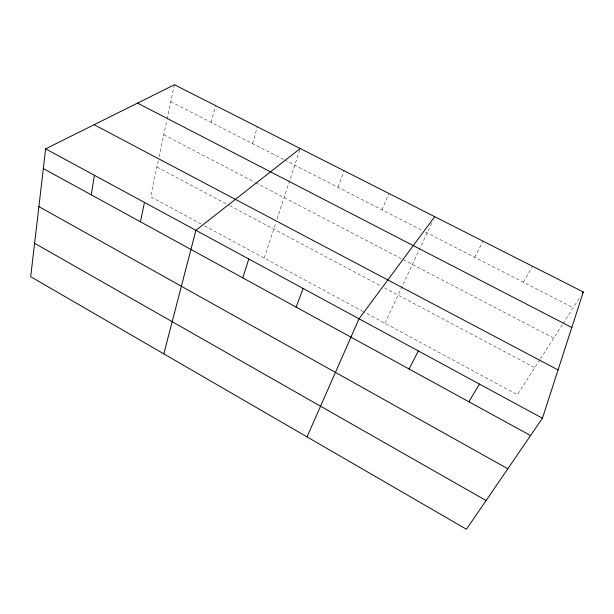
<?xml version="1.0" encoding="UTF-8"?>
<svg xmlns="http://www.w3.org/2000/svg" width="614" height="614" viewBox="0 0 614 614"><rect width="100%" height="100%" fill="white"/><g stroke="black" fill="none" stroke-linecap="round" stroke-linejoin="round"><path stroke-width="0.46" stroke-dasharray="3.07 2.3" d="M158.274 160.576L150.583 196.733L201.169 224.041M159.057 156.892L166.893 120.091M167.085 119.177L174.414 84.747M211.231 122.439L215.445 105.547M252.546 143.584L257.381 126.799M264.204 258.072L275.816 222.767M276.998 219.167L300.238 148.519M337.9 187.27L344.063 170.73M382.008 209.85L388.877 193.448M384.901 323.233L432.317 221.815M474.668 257.281L483.064 241.187M523.358 282.194L532.576 266.284M539.867 359.704L517.387 394.756L363.956 311.92M540.381 358.906L562.432 324.53M562.946 323.731L580.276 296.716M170.799 101.74L283.783 159.571M284.627 160.001L422.01 230.327M425.418 232.069L573.215 307.721M163.769 134.773L254.856 182.281M255.693 182.719L402.308 259.185M403.145 259.622L553.698 338.145M156.9 167.031L228.922 205.276M229.766 205.721L381.133 286.109M384.517 287.905L534.748 367.686M204.539 225.86L363.112 311.475"/><path stroke-width="0.92" d="M45.643 148.849L30.7 276.707L466.425 529.253L542.431 418.226L583.3 291.995L174.414 84.747L45.643 148.849L542.431 418.226M91.248 194.838L94.395 175.282M140.429 221.784L144.467 202.428M163.815 353.864L195.904 230.327L300.238 148.519M242.814 277.896L248.77 258.993M296.14 307.115L303.132 288.465M307.038 436.869L359.044 318.789L434.72 216.688M409.062 368.999L418.349 350.939M468.904 401.786L479.45 384.072M582.295 293.569L583.3 291.995M137.528 103.106L571.795 327.515M94.149 124.703L558.065 369.943M43.341 168.581L530.557 435.572M38.897 206.596L507.832 468.766M34.607 243.282L486.081 500.54"/></g></svg>
